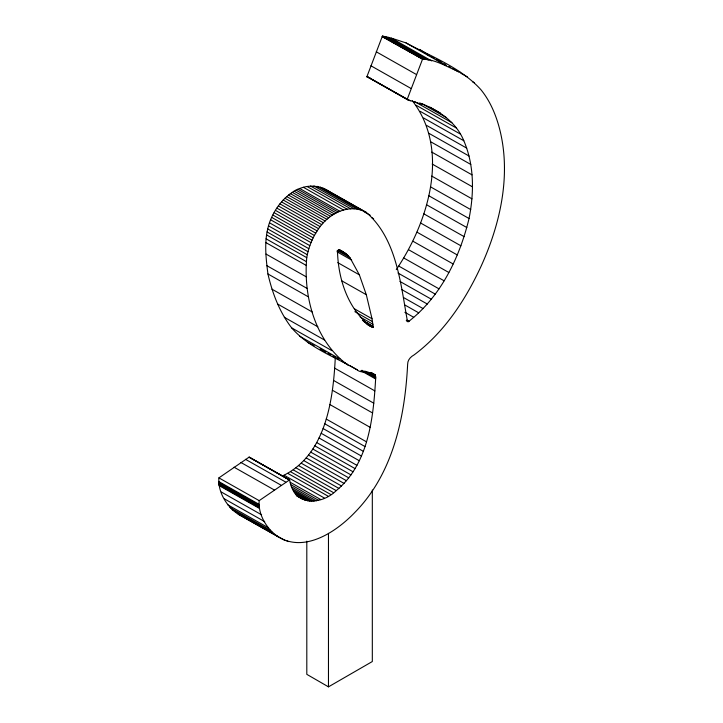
<?xml version="1.0" encoding="UTF-8"?>
<svg xmlns="http://www.w3.org/2000/svg" width="723" height="723" viewBox="0 0 723 723"><rect width="100%" height="100%" fill="white"/><g stroke="black" fill="none" stroke-linecap="round" stroke-linejoin="round"><path stroke-width="1.08" d="M366.886 76.728L382.178 36.674C382.268 36.448 382.44 36.231 382.684 36.168C390.673 37.469 398.283 40.479 405.974 42.883C431.64 56.728 460.668 67.528 480.714 89.462C489.028 99.539 494.505 111.577 498.246 124.022C512.2 171.496 501.021 222.485 480.976 266.498C465.287 300.28 444.229 332.417 414.026 354.957C410.456 356.873 407.564 360.144 407.636 364.356C404.961 416.954 393.213 473.366 355.02 512.255C336.71 531.423 305.178 552.996 278.545 537.035L238.292 514.261C226.706 506.66 217.731 492.065 218.915 477.876L249.191 457.09L289.67 480.054C293.484 505.666 320.696 505.91 336.231 490.628C368.658 463.895 373.312 418.093 375.635 378.969C377.569 369.516 361.012 374.36 357.388 369.95C335.038 356.9 308.956 347.908 291.667 327.881C279.53 312.146 272.354 293.195 267.935 273.972C266.073 259.132 264.184 243.669 267.736 228.938C273.023 204.139 299.096 176.195 326.028 189.625L366.281 212.39C396.954 238.97 400.632 284.121 407.501 321.618C407.889 321.907 408.45 321.599 408.793 321.364C441.003 296.276 459.638 257.451 469.046 218.518C474.171 192.869 474.315 165.124 463.823 140.759C456.086 121.717 438.21 109.86 419.674 102.928M407.139 99.503L422.431 59.449C434.451 58.545 448.775 67.917 459.955 72.164M278.545 537.035C266.959 529.435 257.984 514.839 259.168 500.641L289.543 479.9M396.285 269.616C428.17 222.404 450.754 150.384 412.291 100.678M348.396 365.44C315.264 341.581 303.172 296.9 306.76 257.659C308.305 248.143 311.893 238.979 317.162 230.917C326.679 214.812 348.296 202.341 366.281 212.39M282.322 476.023C325.928 455.436 333.213 399.946 335.309 357.279M363.425 320.958L373.213 326.724L372.011 318.744L366.308 294.713L359.358 274.848L349.959 257.668L345.956 253.656L339.756 249.842M373.204 326.751L364.383 321.69M373.158 326.85L364.338 321.816M366.091 323.244L373.104 326.95L364.265 321.952M366.913 323.931L372.996 327.094M372.905 327.185L366.814 323.976M306.805 541.165L306.805 674.342L328.468 686.85L372.318 661.536L372.318 489.986M372.77 327.284L367.555 324.555M372.517 327.347L368.124 325.007M370.049 78.093L366.95 76.819M407.203 99.593L422.621 104.6M308.143 342.666L314.134 345.675M238.292 514.261L285.296 540.614M343.687 252.065C342.087 251.432 338.626 248.486 337.496 251.224C338.183 279.06 347.962 309.417 371.071 326.679M429.191 55.328L427.221 54.216L428.956 55.662M431.152 56.439L434.098 58.102M436.059 59.214L441.952 62.549M443.913 63.66L445.874 64.772M448.82 66.435L450.781 67.546M452.752 68.658L458.644 71.993M460.605 73.104L467.474 76.99M405.974 42.883L446.227 65.657M472.444 81.654L474.405 82.765M391.369 38.129L431.622 60.904M388.134 37.325L428.387 60.09M385.341 36.683L425.594 59.458M382.81 36.15L423.145 58.934M382.603 36.195L423.027 58.925M382.44 36.295L422.81 58.988M382.34 36.403L422.666 59.087M422.566 59.205L382.178 36.674M376.285 51.803L416.538 74.577M370.908 65.775L411.161 88.549M429.814 107.131L440.614 113.24M421.943 103.714L446.489 117.605M414.595 101.572L451.902 122.684M410.303 100.868L366.904 76.475L407.13 99.385M366.877 76.638L409.01 100.488M416.159 105.269L456.412 128.043M420.144 111.306L460.397 134.08M423.57 117.985L463.823 140.759M426.471 125.35L466.724 148.125M428.811 133.267L469.064 156.032M430.556 141.681L470.809 164.455M431.758 152.083L472.011 174.858M432.146 164.022L472.399 186.796M431.73 176.078L471.983 198.852M430.483 186.823L470.736 209.598M428.793 195.743L469.046 218.518M426.579 204.772L466.832 227.546M423.877 213.863L464.13 236.638M420.669 223.036L460.922 245.811M416.999 232.164L457.252 254.939M323.244 188.161L363.497 210.935M320.271 187.067L360.524 209.833M364.275 211.893L370.167 215.219M317.171 186.344L357.424 209.119M371.658 217.596L373.619 218.708M412.887 241.202L453.14 263.976M313.918 186.01L354.171 208.784M310.519 186.055L350.772 208.83M307.013 186.48L347.266 209.254M303.353 187.284L343.606 210.059M408.558 249.706L448.811 272.472M299.62 188.459L339.873 211.224M297.768 189.191L338.021 211.966M295.906 190.077L336.159 212.851M294.035 191.107L334.288 213.881M292.173 192.282L332.426 215.056M290.312 193.592L330.565 216.358M403.832 258.012L444.085 280.786M288.477 195.029L328.73 217.804M286.679 196.575L326.932 219.349M284.925 198.247L325.178 221.021M283.208 200.027L323.461 222.801M398.753 266.073L439.006 288.848M281.545 201.916L321.798 224.69M279.946 203.895L320.199 226.67M397.993 273.05L435.309 294.153M278.4 205.965L318.662 228.739M276.909 208.143L317.162 230.917M275.499 210.393L315.752 233.168M399.991 281.464L431.405 299.241M274.171 212.698L314.424 235.472M339.087 249.76L345.956 253.656M338.237 249.968L348.052 255.526M337.198 250.447L349.959 257.668M272.933 215.056L313.186 237.831M336.936 251.74L351.667 260.072M401.798 289.616L427.329 304.058M271.785 217.442L312.038 240.217M270.745 219.864L310.998 242.639M403.461 297.487L423.091 308.594M269.598 222.883L309.851 245.657M337.758 262.63L359.358 274.848M268.585 225.91L308.838 248.685M404.97 305.052L418.716 312.833M267.736 228.938L307.989 251.703M267.04 231.929L307.293 254.704M404.862 312.282L413.701 317.28M266.507 234.885L306.76 257.659M341.771 280.831L366.308 294.713M266.037 238.798L306.29 261.572M406.95 320.162L408.911 321.274M406.724 320.334L408.793 321.364M406.606 320.397L408.567 321.509M406.489 320.461L408.45 321.572M406.263 320.551L408.341 321.627M265.856 242.576L306.109 265.35M266.019 254.062L306.272 276.837M354.342 308.748L372.011 318.744M354.876 311.685L372.553 321.69M360.181 317.036L372.951 324.256M266.724 265.594L306.977 288.36M362.44 320.37L373.24 326.507M267.935 273.972L308.188 296.737M271.947 289.173L312.2 311.947M277.578 304.003L317.831 326.778M284.32 317.298L324.573 340.063M370.845 372.444L375.065 374.903M291.667 327.881L331.92 350.646M371.116 372.788L375.21 375.12M370.366 372.462L375.327 375.373M370.456 372.743L375.364 375.517M367.673 371.875L375.526 376.322M364.826 371.053L375.626 377.162M364.817 371.378L366.787 372.49M361.916 370.266L375.662 378.048M360.913 370.637L375.635 378.969M299.638 336.222L339.891 358.988M320.081 348.848L325.965 352.182M327.935 353.294L330.881 354.957M332.842 356.068L334.803 357.18M336.764 358.292L338.735 359.403M341.681 361.066L347.564 364.401M349.534 365.513L357.388 369.95M334.595 368.115L374.848 390.89M333.547 380.434L373.8 403.208M332.381 390.23L372.634 413.005M329.833 404.519L370.086 427.293M326.236 419.051L366.489 441.825M324.781 423.795L365.034 446.57M323.091 428.549L363.344 451.324M321.175 433.276L361.428 456.05M319.033 437.957L359.286 460.732M316.683 442.566L356.936 465.341M314.839 445.847L355.092 468.621M312.851 449.046L353.104 471.812M310.745 452.137L350.998 474.903M308.522 455.101L348.775 477.876M306.2 457.939L346.453 480.705M303.796 460.614L344.049 483.389M301.247 463.199L341.5 485.973M298.635 465.621L338.888 488.396M295.978 467.853L336.231 490.628M293.285 469.905L333.538 492.67M290.565 471.748L330.818 494.523M287.835 473.384L328.088 496.159M284.148 475.273L324.401 498.039M289.67 480.054L249.001 457.135L289.227 479.918M290.312 482.34L320.75 499.557M290.998 484.744L318.481 500.289M245.513 459.331L285.766 482.105M291.712 486.95L316.258 500.831M292.481 488.965L314.08 501.184M293.321 490.772L311.975 501.328M294.234 492.381L309.941 501.274M240.849 462.44L281.102 485.214M295.21 493.8L307.98 501.021M296.168 495.219L305.061 500.262M296.448 495.77L302.341 499.105M234.035 467.194L274.288 489.968M218.915 477.876L259.168 500.641M218.689 481.5L258.942 504.274M218.662 482.395L258.915 505.16M218.689 483.244L258.942 506.019M218.771 484.067L259.024 506.841M218.915 484.844L259.168 507.618M219.105 485.585L259.358 508.359M221.355 492.038L261.609 514.812M224.446 498.879L264.699 521.654M227.962 504.925L268.215 527.7M229.905 507.483L270.158 530.248M232.11 509.679L272.363 532.453M286.2 540.506L288.161 541.617M419.702 49.39L425.341 53.014M326.028 189.625L329.137 191.884M328.468 533.357L328.468 686.85"/></g></svg>
